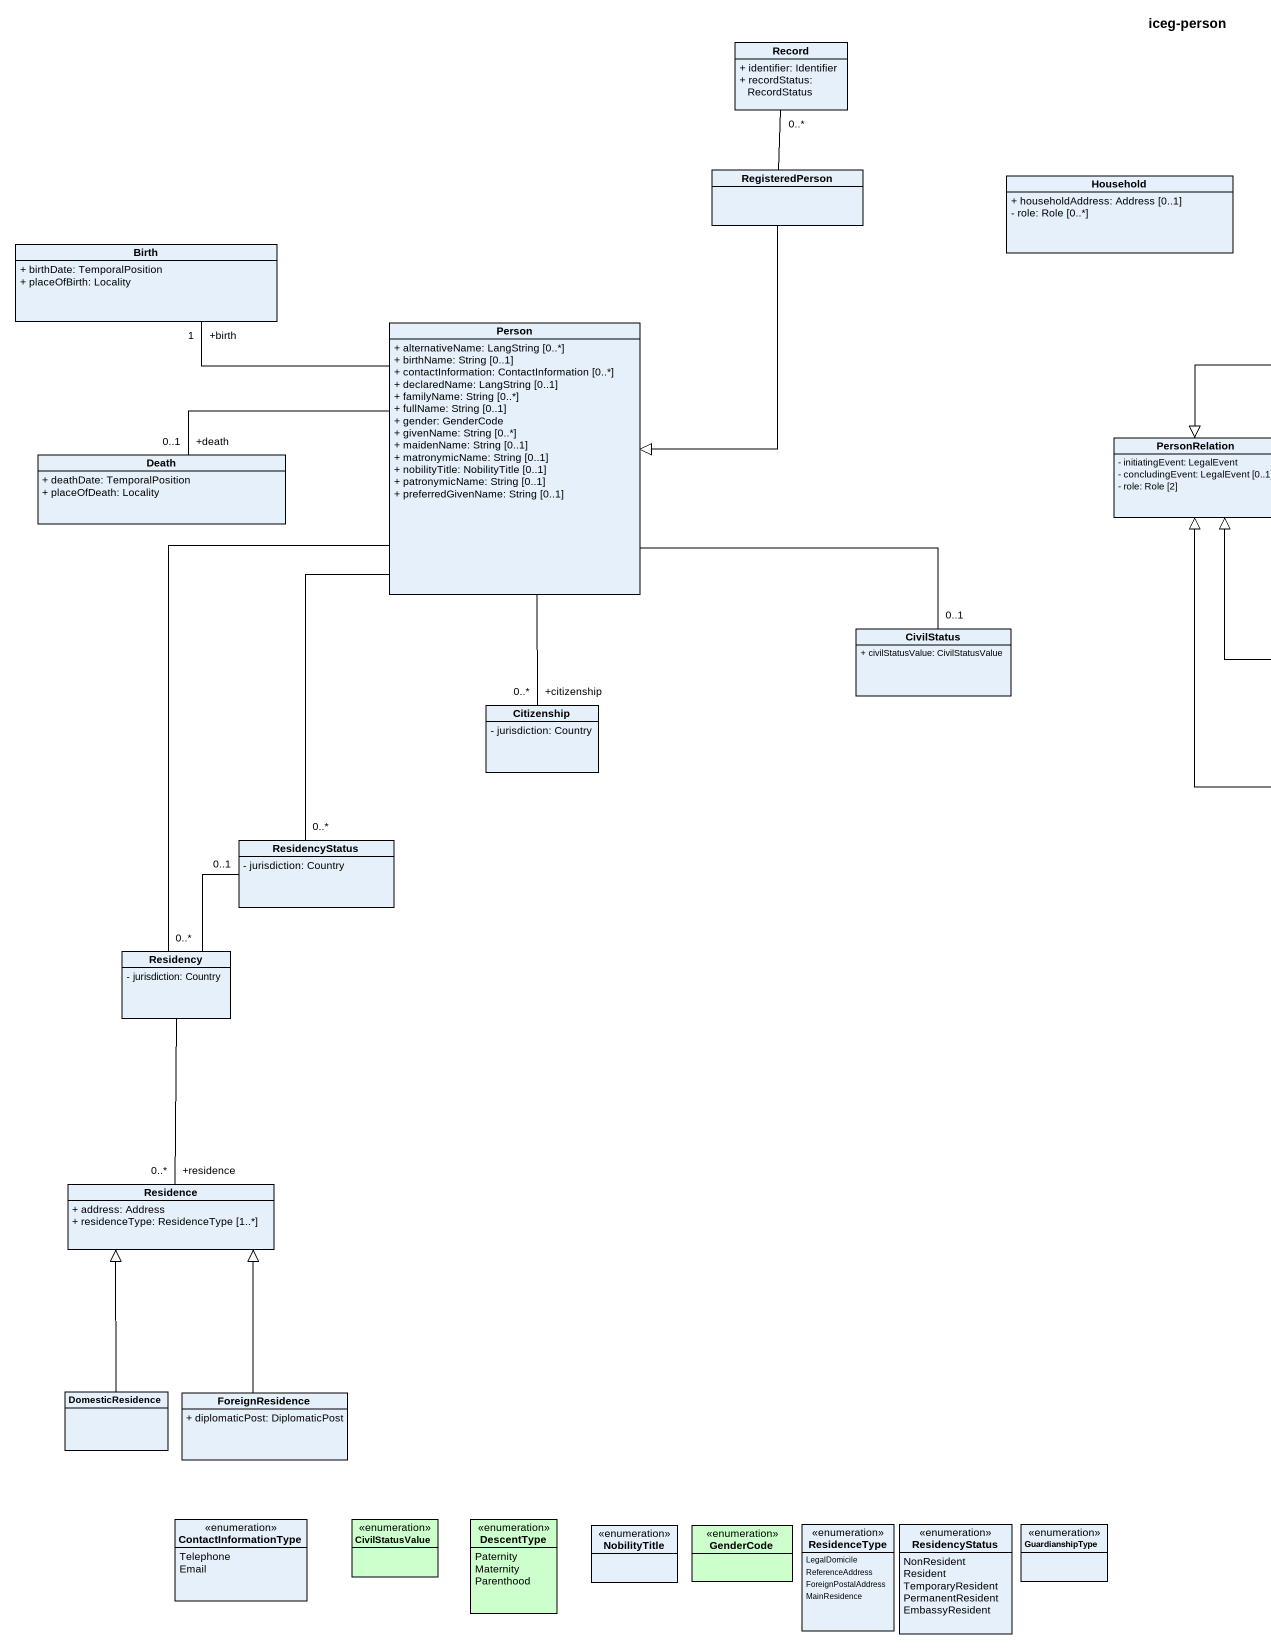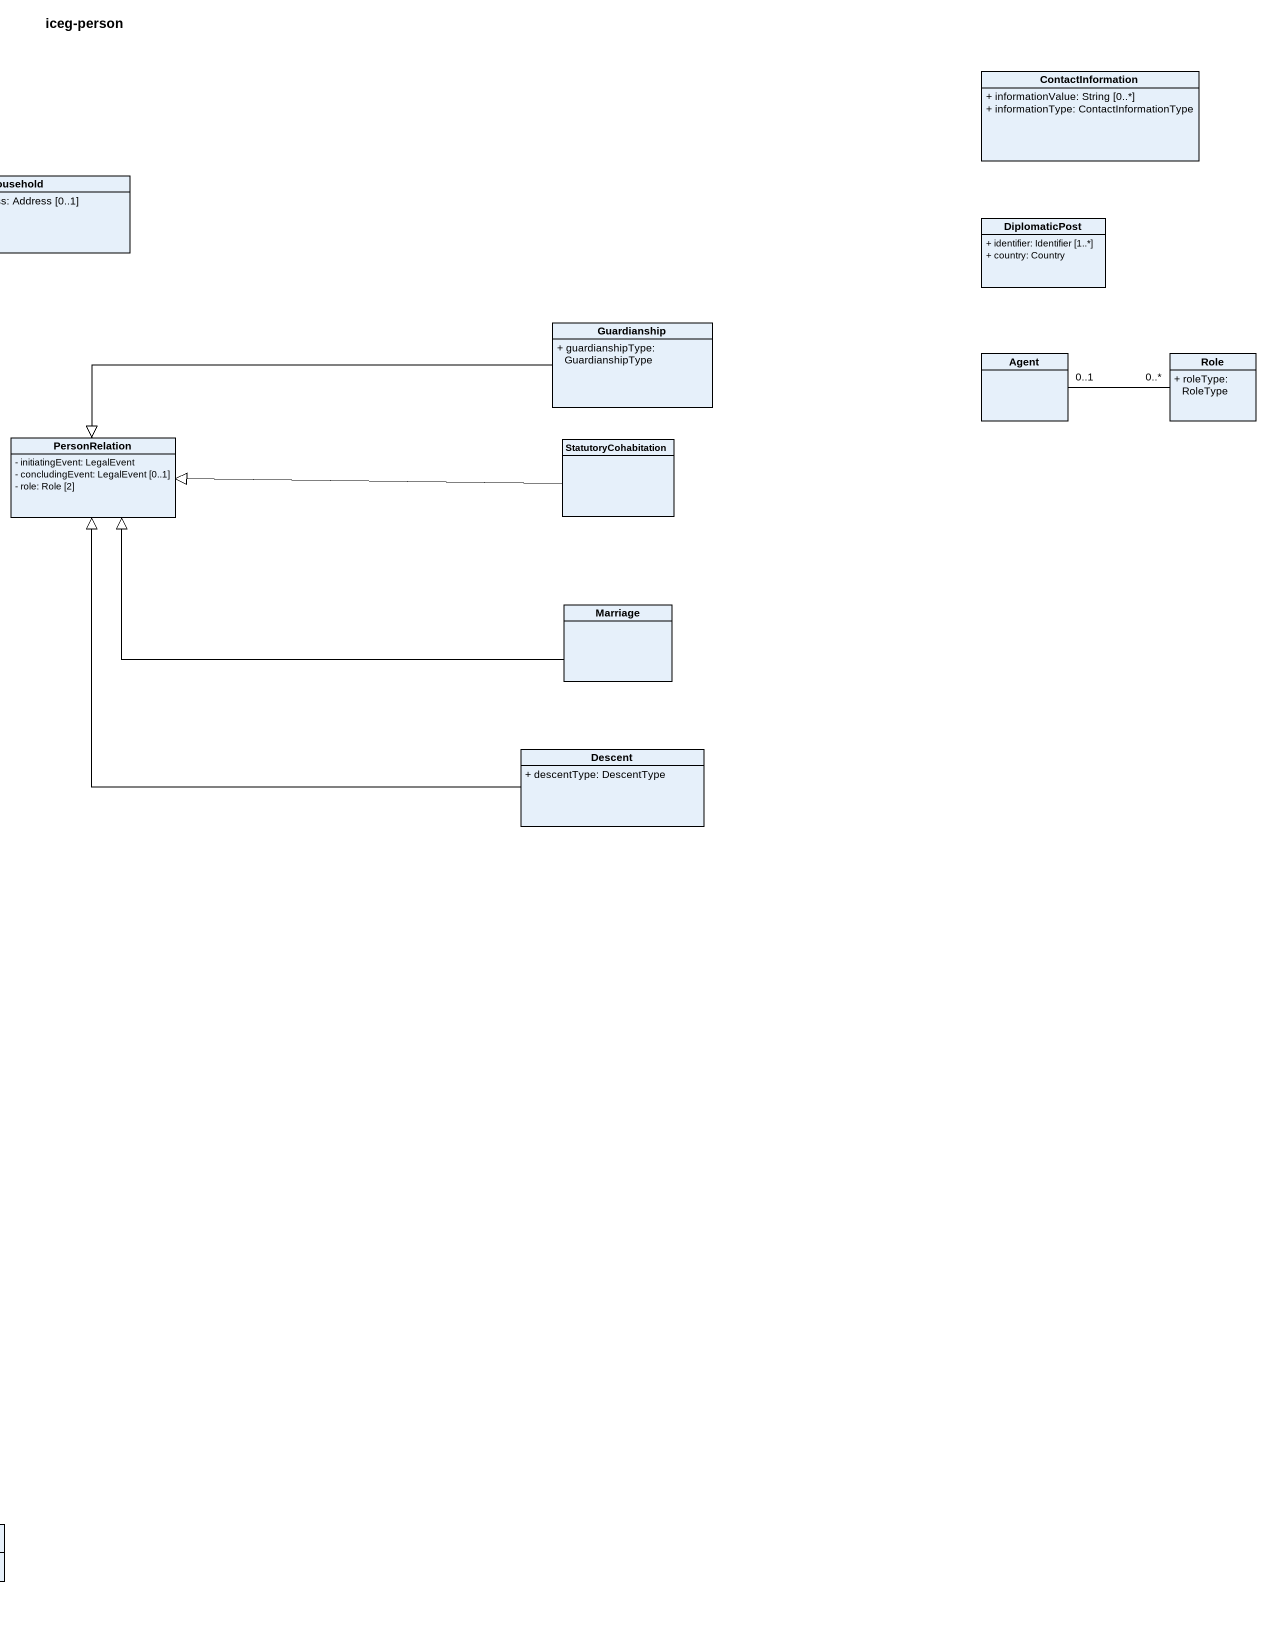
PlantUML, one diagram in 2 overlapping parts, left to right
@startuml
title iceg-person
hide circle
hide empty members
skinparam classAttributeIconSize 0
class "Record" as Record_ {
  + identifier: Identifier
  + recordStatus: RecordStatus
}
class ContactInformation {
  + informationValue: String [0..*]
  + informationType: ContactInformationType
}
class RegisteredPerson
class Household {
  + householdAddress: Address [0..1]
  - role: Role [0..*]
}
class Birth {
  + birthDate: TemporalPosition
  + placeOfBirth: Locality
}
class DiplomaticPost {
  + identifier: Identifier [1..*]
  + country: Country
}
class "Person" as Person_ {
  + alternativeName: LangString [0..*]
  + birthName: String [0..1]
  + contactInformation: ContactInformation [0..*]
  + declaredName: LangString [0..1]
  + familyName: String [0..*]
  + fullName: String [0..1]
  + gender: GenderCode
  + givenName: String [0..*]
  + maidenName: String [0..1]
  + matronymicName: String [0..1]
  + nobilityTitle: NobilityTitle [0..1]
  + patronymicName: String [0..1]
  + preferredGivenName: String [0..1]
}
class Guardianship {
  + guardianshipType: GuardianshipType
}
class "Agent" as Agent_
class Role {
  + roleType: RoleType
}
class Death {
  + deathDate: TemporalPosition
  + placeOfDeath: Locality
}
class PersonRelation {
  - initiatingEvent: LegalEvent
  - concludingEvent: LegalEvent [0..1]
  - role: Role [2]
}
class StatutoryCohabitation
class CivilStatus {
  + civilStatusValue: CivilStatusValue
}
class Marriage
class Citizenship {
  - jurisdiction: Country
}
class Descent {
  + descentType: DescentType
}
class ResidencyStatus {
  - jurisdiction: Country
}
class Residency {
  - jurisdiction: Country
}
class Residence {
  + address: Address
  + residenceType: ResidenceType [1..*]
}
class DomesticResidence
class ForeignResidence {
  + diplomaticPost: DiplomaticPost
}
enum ContactInformationType {
  Telephone
  Email
}
enum CivilStatusValue #CCFFCC
enum DescentType #CCFFCC {
  Paternity
  Maternity
  Parenthood
}
enum NobilityTitle
enum GenderCode #CCFFCC
enum ResidenceType {
  LegalDomicile
  ReferenceAddress
  ForeignPostalAddress
  MainResidence
}
enum "ResidencyStatus" as ResidencyStatus_2 {
  NonResident
  Resident
  TemporaryResident
  PermanentResident
  EmbassyResident
}
enum GuardianshipType
RegisteredPerson -up- "0..*" Record_
RegisteredPerson --|> Person_
Person_ -left- "+birth\n1" Birth
Person_ -left- "+death\n0..1" Death
Person_ -right- "0..1" CivilStatus
Person_ -- "+citizenship\n0..*" Citizenship
Person_ -- "0..*" ResidencyStatus
Person_ -- "0..*" Residency
Guardianship -left-|> PersonRelation
Agent_ "0..1" -right- "0..*" Role
StatutoryCohabitation -left-|> PersonRelation
Marriage -left-|> PersonRelation
Descent -left-|> PersonRelation
Residency -up- "0..1" ResidencyStatus
Residency -- "+residence\n0..*" Residence
DomesticResidence -up-|> Residence
ForeignResidence -up-|> Residence
@enduml
